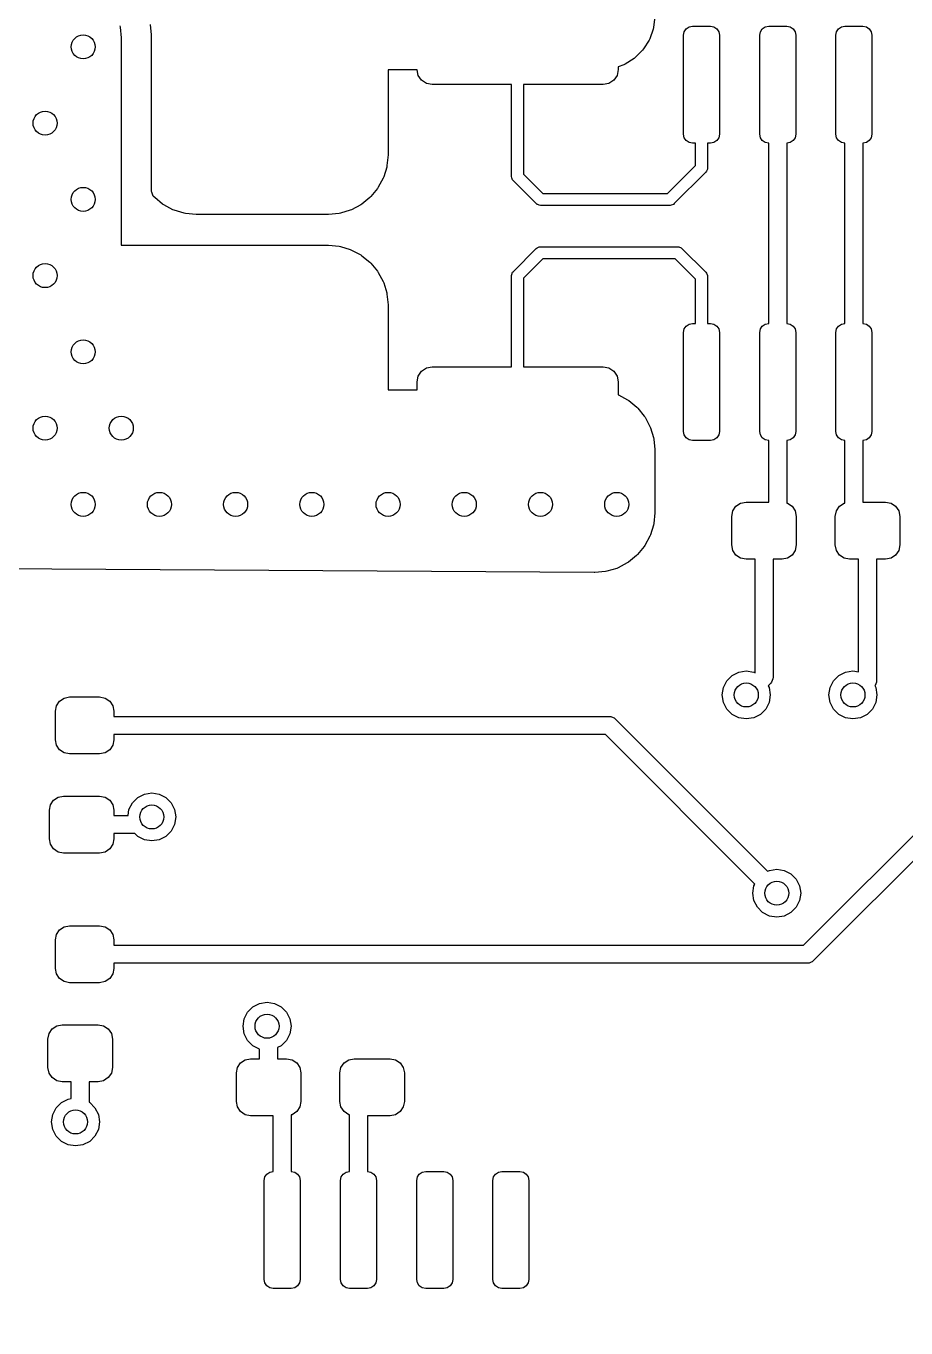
# Model space of a CAD drawing. Extents: x 116 to 183, y -93.2 to -37.6.
# Drawn here: x 143.19 to 157.85, y -70.23 to -48.55 of the extents above; entities that cross this region are included whole.
import ezdxf

# ---------------------------------------------------------------- set-up
doc = ezdxf.new("R2010")
doc.units = 0
doc.layers.add('BLACK', color=7, linetype='CONTINUOUS')

msp = doc.modelspace()

# ---------------------------------------------------------------- linework, layer by layer
at = {"layer": 'BLACK', "linetype": 'CONTINUOUS'}
for p, q in [((144.75724, -48.545224), (144.761982, -48.569065)), ((144.761982, -48.569065), (144.779403, -48.745938)), ((145.282469, -48.696389), (145.265048, -48.519516)), ((153.649275, -48.570938), (153.643096, -48.598009)), ((153.67, -48.387), (153.649275, -48.570938)), ((154.191174, -48.594184), (154.239837, -48.561668)), ((154.239837, -48.561668), (154.29724, -48.55025)), ((154.29724, -48.55025), (154.59724, -48.55025)), ((154.59724, -48.55025), (154.654643, -48.561668)), ((154.654643, -48.561668), (154.703306, -48.594184)), ((155.461174, -48.594184), (155.509837, -48.561668)), ((155.509837, -48.561668), (155.56724, -48.55025)), ((155.56724, -48.55025), (155.86724, -48.55025)), ((155.86724, -48.55025), (155.924643, -48.561668)), ((155.924643, -48.561668), (155.973306, -48.594184)), ((156.731174, -48.594184), (156.779837, -48.561668)), ((156.779837, -48.561668), (156.83724, -48.55025)), ((156.83724, -48.55025), (157.13724, -48.55025)), ((157.13724, -48.55025), (157.194643, -48.561668)), ((157.194643, -48.561668), (157.243306, -48.594184)), ((144.779403, -48.745938), (144.78, -48.758092)), ((144.78, -48.758092), (144.78, -52.197)), ((145.284294, -48.721138), (145.282469, -48.696389)), ((145.284891, -48.733292), (145.284294, -48.721138)), ((145.2855, -48.758092), (145.284891, -48.733292)), ((145.2855, -48.758108), (145.2855, -48.758092)), ((145.2855, -51.301301), (145.2855, -48.758108)), ((153.574529, -48.78455), (153.48348, -48.929453)), ((153.586576, -48.759533), (153.574529, -48.78455)), ((153.643096, -48.598009), (153.586576, -48.759533)), ((154.14724, -48.70025), (154.158658, -48.642847)), ((154.14724, -50.35025), (154.14724, -48.70025)), ((154.158658, -48.642847), (154.191174, -48.594184)), ((154.703306, -48.594184), (154.735822, -48.642847)), ((154.735822, -48.642847), (154.74724, -48.70025)), ((154.74724, -48.70025), (154.74724, -50.35025)), ((155.41724, -48.70025), (155.428658, -48.642847)), ((155.41724, -50.35025), (155.41724, -48.70025)), ((155.428658, -48.642847), (155.461174, -48.594184)), ((155.973306, -48.594184), (156.005822, -48.642847)), ((156.005822, -48.642847), (156.01724, -48.70025)), ((156.01724, -48.70025), (156.01724, -50.35025)), ((156.68724, -48.70025), (156.698658, -48.642847)), ((156.68724, -50.35025), (156.68724, -48.70025)), ((156.698658, -48.642847), (156.731174, -48.594184)), ((157.243306, -48.594184), (157.275822, -48.642847)), ((157.275822, -48.642847), (157.28724, -48.70025)), ((157.28724, -48.70025), (157.28724, -50.35025)), ((153.466167, -48.951162), (153.345162, -49.072167)), ((153.48348, -48.929453), (153.466167, -48.951162)), ((153.153533, -49.192576), (153.058999, -49.225654)), ((153.058999, -49.225654), (153.059, -49.273251)), ((153.17855, -49.180529), (153.153533, -49.192576)), ((153.323453, -49.08948), (153.17855, -49.180529)), ((153.345162, -49.072167), (153.323453, -49.08948)), ((149.709548, -49.276), (149.225, -49.276)), ((149.225, -49.276), (149.225, -50.276)), ((149.72803, -49.368921), (149.709548, -49.276)), ((149.782223, -49.450027), (149.72803, -49.368921)), ((153.03997, -49.368921), (152.985777, -49.450027)), ((153.059, -49.273251), (153.03997, -49.368921)), ((149.863329, -49.50422), (149.782223, -49.450027)), ((149.958999, -49.52325), (149.863329, -49.50422)), ((151.284, -49.523249), (149.958999, -49.52325)), ((151.284, -51.054), (151.284, -49.523249)), ((152.809, -49.523249), (151.484, -49.523249)), ((151.484, -49.523249), (151.484, -51.012578)), ((152.904671, -49.50422), (152.809, -49.523249)), ((152.985777, -49.450027), (152.904671, -49.50422)), ((149.225, -50.276), (149.225, -50.276003)), ((149.225, -50.276003), (149.225, -50.682907)), ((154.158658, -50.407653), (154.14724, -50.35025)), ((154.191174, -50.456316), (154.158658, -50.407653)), ((154.239837, -50.488832), (154.191174, -50.456316)), ((154.29724, -50.50025), (154.239837, -50.488832)), ((154.34724, -50.50025), (154.29724, -50.50025)), ((154.34724, -50.870338), (154.34724, -50.50025)), ((154.59724, -50.50025), (154.54724, -50.50025)), ((154.54724, -50.50025), (154.54724, -50.91176)), ((154.654643, -50.488832), (154.59724, -50.50025)), ((154.703306, -50.456316), (154.654643, -50.488832)), ((154.735822, -50.407653), (154.703306, -50.456316)), ((154.74724, -50.35025), (154.735822, -50.407653)), ((155.428658, -50.407653), (155.41724, -50.35025)), ((155.461174, -50.456316), (155.428658, -50.407653)), ((155.509837, -50.488832), (155.461174, -50.456316)), ((155.56724, -50.50025), (155.509837, -50.488832)), ((155.56724, -53.50025), (155.56724, -50.50025)), ((155.924643, -50.488832), (155.86724, -50.50025)), ((155.86724, -50.50025), (155.86724, -53.50025)), ((155.973306, -50.456316), (155.924643, -50.488832)), ((156.005822, -50.407653), (155.973306, -50.456316)), ((156.01724, -50.35025), (156.005822, -50.407653)), ((156.698658, -50.407653), (156.68724, -50.35025)), ((156.731174, -50.456316), (156.698658, -50.407653)), ((156.779837, -50.488832), (156.731174, -50.456316)), ((156.83724, -50.50025), (156.779837, -50.488832)), ((156.83724, -53.50025), (156.83724, -50.50025)), ((157.194643, -50.488832), (157.13724, -50.50025)), ((157.13724, -50.50025), (157.13724, -53.50025)), ((157.243306, -50.456316), (157.194643, -50.488832)), ((157.275822, -50.407653), (157.243306, -50.456316)), ((157.28724, -50.35025), (157.275822, -50.407653)), ((149.224403, -50.695061), (149.206982, -50.871934)), ((149.225, -50.682907), (149.224403, -50.695061)), ((149.20224, -50.895775), (149.152424, -51.059998)), ((149.206982, -50.871934), (149.20224, -50.895775)), ((153.882578, -51.335), (154.34724, -50.870338)), ((154.545319, -50.931269), (154.530387, -50.967317)), ((154.54724, -50.91176), (154.545319, -50.931269)), ((149.143121, -51.082456), (149.062227, -51.233798)), ((149.152424, -51.059998), (149.143121, -51.082456)), ((151.285921, -51.073509), (151.284, -51.054)), ((151.300853, -51.109557), (151.285921, -51.073509)), ((151.313289, -51.124711), (151.300853, -51.109557)), ((151.694289, -51.50571), (151.313289, -51.124711)), ((151.484, -51.012578), (151.806421, -51.335)), ((154.517951, -50.982471), (153.994711, -51.505711)), ((154.530387, -50.967317), (154.517951, -50.982471)), ((145.286333, -51.315652), (145.2855, -51.301301)), ((145.313644, -51.379963), (145.286333, -51.315652)), ((145.319143, -51.386664), (145.313644, -51.379963)), ((145.336334, -51.403855), (145.319143, -51.386664)), ((148.939854, -51.386666), (148.922666, -51.403854)), ((149.048722, -51.25401), (148.939854, -51.386666)), ((149.062227, -51.233798), (149.048722, -51.25401)), ((151.806421, -51.335), (153.882578, -51.335)), ((145.468989, -51.512722), (145.336334, -51.403855)), ((145.489201, -51.526227), (145.468989, -51.512722)), ((145.640543, -51.607121), (145.489201, -51.526227)), ((145.663001, -51.616424), (145.640543, -51.607121)), ((148.618456, -51.607121), (148.595998, -51.616424)), ((148.769798, -51.526227), (148.618456, -51.607121)), ((148.79001, -51.512722), (148.769798, -51.526227)), ((148.922666, -51.403854), (148.79001, -51.512722)), ((151.709442, -51.518147), (151.694289, -51.50571)), ((151.72, -51.52252), (151.709442, -51.518147)), ((151.745491, -51.533079), (151.72, -51.52252)), ((151.765, -51.535), (151.745491, -51.533079)), ((153.924, -51.535), (151.765, -51.535)), ((153.943509, -51.533079), (153.924, -51.535)), ((153.979557, -51.518147), (153.943509, -51.533079)), ((153.994711, -51.505711), (153.979557, -51.518147)), ((145.827224, -51.66624), (145.663001, -51.616424)), ((145.851065, -51.670982), (145.827224, -51.66624)), ((146.027939, -51.688403), (145.851065, -51.670982)), ((146.040093, -51.689), (146.027939, -51.688403)), ((148.218907, -51.689), (146.040093, -51.689)), ((148.231061, -51.688403), (148.218907, -51.689)), ((148.407934, -51.670982), (148.231061, -51.688403)), ((148.431775, -51.66624), (148.407934, -51.670982)), ((148.595998, -51.616424), (148.431775, -51.66624)), ((144.78, -52.197), (148.218907, -52.197)), ((148.218907, -52.197), (148.231061, -52.197597)), ((148.231061, -52.197597), (148.407941, -52.215018)), ((148.407941, -52.215018), (148.431769, -52.219757)), ((148.431769, -52.219757), (148.596001, -52.269576)), ((151.313289, -52.634289), (151.694289, -52.25329)), ((151.694289, -52.25329), (151.709442, -52.240853)), ((151.709442, -52.240853), (151.72, -52.236479)), ((151.72, -52.236479), (151.745491, -52.225921)), ((151.745491, -52.225921), (151.765, -52.224)), ((151.765, -52.224), (154.051, -52.224)), ((154.051, -52.224), (154.070509, -52.225921)), ((154.070509, -52.225921), (154.106557, -52.240853)), ((154.106557, -52.240853), (154.121711, -52.253289)), ((154.121711, -52.253289), (154.517951, -52.649529)), ((148.596001, -52.269576), (148.618453, -52.278877)), ((148.618453, -52.278877), (148.769798, -52.359772)), ((148.769798, -52.359772), (148.79001, -52.373277)), ((148.79001, -52.373277), (148.922666, -52.482145)), ((151.806421, -52.424), (151.484, -52.746421)), ((154.009578, -52.424), (151.806421, -52.424)), ((154.34724, -52.761662), (154.009578, -52.424)), ((148.922666, -52.482145), (148.939854, -52.499333)), ((148.939854, -52.499333), (149.048722, -52.631989)), ((149.048722, -52.631989), (149.062227, -52.652201)), ((149.062227, -52.652201), (149.143121, -52.803543)), ((151.284, -52.705), (151.285921, -52.685491)), ((151.285921, -52.685491), (151.300853, -52.649443)), ((151.300853, -52.649443), (151.313289, -52.634289)), ((154.517951, -52.649529), (154.530387, -52.664683)), ((154.530387, -52.664683), (154.545319, -52.700731)), ((149.143121, -52.803543), (149.152424, -52.826001)), ((149.152424, -52.826001), (149.20224, -52.990224)), ((151.284, -54.22325), (151.284, -52.705)), ((151.484, -52.746421), (151.484, -54.22325)), ((154.34724, -53.50025), (154.34724, -52.761662)), ((154.545319, -52.700731), (154.54724, -52.72024)), ((154.54724, -52.72024), (154.54724, -53.50025)), ((149.20224, -52.990224), (149.206982, -53.014065)), ((149.206982, -53.014065), (149.224403, -53.190938)), ((149.224403, -53.190938), (149.225, -53.203092)), ((149.225, -53.203092), (149.225, -54.61)), ((154.158658, -53.592847), (154.191174, -53.544184)), ((154.191174, -53.544184), (154.239837, -53.511668)), ((154.239837, -53.511668), (154.29724, -53.50025)), ((154.29724, -53.50025), (154.34724, -53.50025)), ((154.54724, -53.50025), (154.59724, -53.50025)), ((154.59724, -53.50025), (154.654643, -53.511668)), ((154.654643, -53.511668), (154.703306, -53.544184)), ((154.703306, -53.544184), (154.735822, -53.592847)), ((155.428658, -53.592847), (155.461174, -53.544184)), ((155.461174, -53.544184), (155.509837, -53.511668)), ((155.509837, -53.511668), (155.56724, -53.50025)), ((155.86724, -53.50025), (155.924643, -53.511668)), ((155.924643, -53.511668), (155.973306, -53.544184)), ((155.973306, -53.544184), (156.005822, -53.592847)), ((156.698658, -53.592847), (156.731174, -53.544184)), ((156.731174, -53.544184), (156.779837, -53.511668)), ((156.779837, -53.511668), (156.83724, -53.50025)), ((157.13724, -53.50025), (157.194643, -53.511668)), ((157.194643, -53.511668), (157.243306, -53.544184)), ((157.243306, -53.544184), (157.275822, -53.592847)), ((154.14724, -53.65025), (154.158658, -53.592847)), ((154.14724, -55.30025), (154.14724, -53.65025)), ((154.735822, -53.592847), (154.74724, -53.65025)), ((154.74724, -53.65025), (154.74724, -55.30025)), ((155.41724, -53.65025), (155.428658, -53.592847)), ((155.41724, -55.30025), (155.41724, -53.65025)), ((156.005822, -53.592847), (156.01724, -53.65025)), ((156.01724, -53.65025), (156.01724, -55.30025)), ((156.68724, -53.65025), (156.698658, -53.592847)), ((156.68724, -55.30025), (156.68724, -53.65025)), ((157.275822, -53.592847), (157.28724, -53.65025)), ((157.28724, -53.65025), (157.28724, -55.30025)), ((149.709, -54.473249), (149.72803, -54.377579)), ((149.72803, -54.377579), (149.782223, -54.296473)), ((149.782223, -54.296473), (149.863329, -54.24228)), ((149.863329, -54.24228), (149.959, -54.223251)), ((149.959, -54.223251), (151.284, -54.22325)), ((151.484, -54.22325), (152.809001, -54.22325)), ((152.809001, -54.22325), (152.904671, -54.24228)), ((152.904671, -54.24228), (152.985777, -54.296473)), ((152.985777, -54.296473), (153.03997, -54.377579)), ((153.03997, -54.377579), (153.058999, -54.47325)), ((149.225, -54.61), (149.709, -54.61)), ((149.709, -54.61), (149.709, -54.473249)), ((153.058999, -54.47325), (153.058999, -54.690031)), ((153.058999, -54.690031), (153.063453, -54.691877)), ((153.063453, -54.691877), (153.214798, -54.772772)), ((153.214798, -54.772772), (153.23501, -54.786277)), ((153.23501, -54.786277), (153.367666, -54.895145)), ((153.367666, -54.895145), (153.384854, -54.912333)), ((153.384854, -54.912333), (153.493722, -55.044989)), ((153.493722, -55.044989), (153.507227, -55.065201)), ((153.507227, -55.065201), (153.588121, -55.216543)), ((153.588121, -55.216543), (153.597424, -55.239001)), ((153.597424, -55.239001), (153.64724, -55.403224)), ((153.64724, -55.403224), (153.651982, -55.427065)), ((153.651982, -55.427065), (153.669403, -55.603938)), ((154.158658, -55.357653), (154.14724, -55.30025)), ((154.191174, -55.406316), (154.158658, -55.357653)), ((154.239837, -55.438832), (154.191174, -55.406316)), ((154.29724, -55.45025), (154.239837, -55.438832)), ((154.59724, -55.45025), (154.29724, -55.45025)), ((154.654643, -55.438832), (154.59724, -55.45025)), ((154.703306, -55.406316), (154.654643, -55.438832)), ((154.735822, -55.357653), (154.703306, -55.406316)), ((154.74724, -55.30025), (154.735822, -55.357653)), ((155.428658, -55.357653), (155.41724, -55.30025)), ((155.461174, -55.406316), (155.428658, -55.357653)), ((155.509837, -55.438832), (155.461174, -55.406316)), ((155.56724, -55.45025), (155.509837, -55.438832)), ((155.56724, -56.47825), (155.56724, -55.45025)), ((155.924643, -55.438832), (155.86724, -55.45025)), ((155.86724, -55.45025), (155.86724, -56.493666)), ((155.973306, -55.406316), (155.924643, -55.438832)), ((156.005822, -55.357653), (155.973306, -55.406316)), ((156.01724, -55.30025), (156.005822, -55.357653)), ((156.698658, -55.357653), (156.68724, -55.30025)), ((156.731174, -55.406316), (156.698658, -55.357653)), ((156.779837, -55.438832), (156.731174, -55.406316)), ((156.83724, -55.45025), (156.779837, -55.438832)), ((156.83724, -56.493666), (156.83724, -55.45025)), ((157.194643, -55.438832), (157.13724, -55.45025)), ((157.13724, -55.45025), (157.13724, -56.47825)), ((157.243306, -55.406316), (157.194643, -55.438832)), ((157.275822, -55.357653), (157.243306, -55.406316)), ((157.28724, -55.30025), (157.275822, -55.357653)), ((153.669403, -55.603938), (153.67, -55.616092)), ((153.67, -55.616092), (153.67, -56.645732)), ((154.970319, -56.624863), (155.021802, -56.547812)), ((155.021802, -56.547812), (155.098853, -56.496329)), ((155.098853, -56.496329), (155.18974, -56.47825)), ((155.18974, -56.47825), (155.56724, -56.47825)), ((155.86724, -56.493666), (155.880627, -56.496329)), ((155.880627, -56.496329), (155.957678, -56.547812)), ((155.957678, -56.547812), (156.009161, -56.624863)), ((156.695319, -56.624863), (156.746802, -56.547812)), ((156.746802, -56.547812), (156.823853, -56.496329)), ((156.823853, -56.496329), (156.83724, -56.493666)), ((157.13724, -56.47825), (157.51474, -56.47825)), ((157.51474, -56.47825), (157.605627, -56.496329)), ((157.605627, -56.496329), (157.682678, -56.547812)), ((157.682678, -56.547812), (157.734161, -56.624863)), ((153.669398, -56.657934), (153.651841, -56.835489)), ((153.67, -56.645732), (153.669398, -56.657934)), ((154.95224, -56.71575), (154.970319, -56.624863)), ((154.95224, -57.19075), (154.95224, -56.71575)), ((156.009161, -56.624863), (156.02724, -56.71575)), ((156.02724, -56.71575), (156.02724, -57.19075)), ((156.67724, -56.71575), (156.695319, -56.624863)), ((156.67724, -57.19075), (156.67724, -56.71575)), ((157.734161, -56.624863), (157.75224, -56.71575)), ((157.75224, -56.71575), (157.75224, -57.19075)), ((153.596865, -57.024215), (153.587492, -57.046746)), ((153.647062, -56.859419), (153.596865, -57.024215)), ((153.651841, -56.835489), (153.647062, -56.859419)), ((153.492385, -57.218784), (153.382737, -57.351662)), ((153.505989, -57.198525), (153.492385, -57.218784)), ((153.587492, -57.046746), (153.505989, -57.198525)), ((154.970319, -57.281637), (154.95224, -57.19075)), ((156.02724, -57.19075), (156.009161, -57.281637)), ((156.695319, -57.281637), (156.67724, -57.19075)), ((157.75224, -57.19075), (157.734161, -57.281637)), ((153.365428, -57.368864), (153.231881, -57.477694)), ((153.382737, -57.351662), (153.365428, -57.368864)), ((155.021802, -57.358688), (154.970319, -57.281637)), ((155.098853, -57.410171), (155.021802, -57.358688)), ((155.18974, -57.42825), (155.098853, -57.410171)), ((155.33974, -57.42825), (155.18974, -57.42825)), ((155.33974, -59.320854), (155.33974, -57.42825)), ((155.78974, -57.42825), (155.63974, -57.42825)), ((155.63974, -57.42825), (155.63974, -59.39426)), ((155.880627, -57.410171), (155.78974, -57.42825)), ((155.957678, -57.358688), (155.880627, -57.410171)), ((156.009161, -57.281637), (155.957678, -57.358688)), ((156.746802, -57.358688), (156.695319, -57.281637)), ((156.823853, -57.410171), (156.746802, -57.358688)), ((156.91474, -57.42825), (156.823853, -57.410171)), ((157.06474, -57.42825), (156.91474, -57.42825)), ((157.06474, -59.304688), (157.06474, -57.42825)), ((157.51474, -57.42825), (157.36474, -57.42825)), ((157.36474, -57.42825), (157.36474, -59.44726)), ((157.605627, -57.410171), (157.51474, -57.42825)), ((157.682678, -57.358688), (157.605627, -57.410171)), ((157.734161, -57.281637), (157.682678, -57.358688)), ((152.65775, -57.651789), (141.058239, -57.580626)), ((152.669954, -57.651262), (152.65775, -57.651789)), ((152.847616, -57.634796), (152.669954, -57.651262)), ((152.871577, -57.630163), (152.847616, -57.634796)), ((153.036676, -57.580977), (152.871577, -57.630163)), ((153.059263, -57.571743), (153.036676, -57.580977)), ((153.211539, -57.491174), (153.059263, -57.571743)), ((153.231881, -57.477694), (153.211539, -57.491174)), ((154.870393, -59.454886), (154.958886, -59.366393)), ((154.958886, -59.366393), (155.070393, -59.309577)), ((155.070393, -59.309577), (155.194, -59.29)), ((155.194, -59.29), (155.317607, -59.309577)), ((155.317607, -59.309577), (155.33974, -59.320854)), ((155.63974, -59.39426), (155.636858, -59.423523)), ((156.648393, -59.454886), (156.736886, -59.366393)), ((156.736886, -59.366393), (156.848393, -59.309577)), ((156.848393, -59.309577), (156.972, -59.29)), ((156.972, -59.29), (157.06474, -59.304688)), ((154.794, -59.69), (154.813577, -59.566393)), ((154.813577, -59.566393), (154.870393, -59.454886)), ((155.595806, -59.500326), (155.55934, -59.536791)), ((155.55934, -59.536791), (155.574423, -59.566393)), ((155.574423, -59.566393), (155.594, -59.69)), ((155.614461, -59.477595), (155.595806, -59.500326)), ((155.636858, -59.423523), (155.614461, -59.477595)), ((156.572, -59.69), (156.591577, -59.566393)), ((156.591577, -59.566393), (156.648393, -59.454886)), ((157.339461, -59.530596), (157.336204, -59.534563)), ((157.336204, -59.534563), (157.352423, -59.566393)), ((157.361858, -59.476523), (157.339461, -59.530596)), ((157.352423, -59.566393), (157.372, -59.69)), ((157.36474, -59.44726), (157.361858, -59.476523)), ((143.699079, -59.869613), (143.750562, -59.792562)), ((143.750562, -59.792562), (143.827613, -59.741079)), ((143.827613, -59.741079), (143.9185, -59.723)), ((143.9185, -59.723), (144.4185, -59.723)), ((144.4185, -59.723), (144.509387, -59.741079)), ((144.509387, -59.741079), (144.586438, -59.792562)), ((144.586438, -59.792562), (144.637921, -59.869613)), ((154.813577, -59.813607), (154.794, -59.69)), ((154.870393, -59.925114), (154.813577, -59.813607)), ((155.574423, -59.813607), (155.517607, -59.925114)), ((155.594, -59.69), (155.574423, -59.813607)), ((156.591577, -59.813607), (156.572, -59.69)), ((156.648393, -59.925114), (156.591577, -59.813607)), ((157.352423, -59.813607), (157.295607, -59.925114)), ((157.372, -59.69), (157.352423, -59.813607)), ((143.681, -59.9605), (143.699079, -59.869613)), ((143.681, -60.4355), (143.681, -59.9605)), ((144.637921, -59.869613), (144.656, -59.9605)), ((144.656, -59.9605), (144.656, -60.048)), ((144.656, -60.048), (152.908, -60.048)), ((152.908, -60.048), (152.937264, -60.050882)), ((152.937264, -60.050882), (152.946761, -60.054816)), ((152.946761, -60.054816), (152.991335, -60.073279)), ((154.958886, -60.013607), (154.870393, -59.925114)), ((155.070393, -60.070423), (154.958886, -60.013607)), ((155.429114, -60.013607), (155.317607, -60.070423)), ((155.517607, -59.925114), (155.429114, -60.013607)), ((156.736886, -60.013607), (156.648393, -59.925114)), ((156.848393, -60.070423), (156.736886, -60.013607)), ((157.207114, -60.013607), (157.095607, -60.070423)), ((157.295607, -59.925114), (157.207114, -60.013607)), ((152.991335, -60.073279), (153.014066, -60.091934)), ((153.014066, -60.091934), (155.548791, -62.626659)), ((155.194, -60.09), (155.070393, -60.070423)), ((155.317607, -60.070423), (155.194, -60.09)), ((156.972, -60.09), (156.848393, -60.070423)), ((157.095607, -60.070423), (156.972, -60.09)), ((143.699079, -60.526387), (143.681, -60.4355)), ((144.656, -60.4355), (144.637921, -60.526387)), ((152.845868, -60.348), (144.656, -60.348)), ((144.656, -60.348), (144.656, -60.4355)), ((155.336659, -62.838791), (152.845868, -60.348)), ((143.750562, -60.603438), (143.699079, -60.526387)), ((143.827613, -60.654921), (143.750562, -60.603438)), ((143.9185, -60.673), (143.827613, -60.654921)), ((144.4185, -60.673), (143.9185, -60.673)), ((144.509387, -60.654921), (144.4185, -60.673)), ((144.586438, -60.603438), (144.509387, -60.654921)), ((144.637921, -60.526387), (144.586438, -60.603438)), ((156.147868, -63.858), (158.854, -61.151868)), ((145.052886, -61.398393), (145.164393, -61.341577)), ((145.164393, -61.341577), (145.288, -61.322)), ((145.288, -61.322), (145.411607, -61.341577)), ((145.411607, -61.341577), (145.523114, -61.398393)), ((159.110066, -61.320066), (156.316066, -64.114066)), ((143.581, -61.6115), (143.599079, -61.520613)), ((143.599079, -61.520613), (143.650562, -61.443562)), ((143.650562, -61.443562), (143.727613, -61.392079)), ((143.727613, -61.392079), (143.8185, -61.374)), ((143.8185, -61.374), (144.4185, -61.374)), ((144.4185, -61.374), (144.509387, -61.392079)), ((144.509387, -61.392079), (144.586438, -61.443562)), ((144.586438, -61.443562), (144.637921, -61.520613)), ((144.637921, -61.520613), (144.656, -61.6115)), ((144.907577, -61.598393), (144.964393, -61.486886)), ((144.964393, -61.486886), (145.052886, -61.398393)), ((145.523114, -61.398393), (145.611607, -61.486886)), ((145.611607, -61.486886), (145.668423, -61.598393)), ((143.581, -62.0865), (143.581, -61.6115)), ((144.656, -61.6115), (144.656, -61.699)), ((144.656, -61.699), (144.891643, -61.699)), ((144.891643, -61.699), (144.907577, -61.598393)), ((145.668423, -61.598393), (145.688, -61.722)), ((145.688, -61.722), (145.668423, -61.845607)), ((145.006279, -61.999), (144.656, -61.999)), ((144.656, -61.999), (144.656, -62.0865)), ((145.052886, -62.045607), (145.006279, -61.999)), ((145.611607, -61.957114), (145.523114, -62.045607)), ((145.668423, -61.845607), (145.611607, -61.957114)), ((143.599079, -62.177387), (143.581, -62.0865)), ((143.650562, -62.254438), (143.599079, -62.177387)), ((144.637921, -62.177387), (144.586438, -62.254438)), ((144.656, -62.0865), (144.637921, -62.177387)), ((145.164393, -62.102423), (145.052886, -62.045607)), ((145.288, -62.122), (145.164393, -62.102423)), ((145.411607, -62.102423), (145.288, -62.122)), ((145.523114, -62.045607), (145.411607, -62.102423)), ((143.727613, -62.305921), (143.650562, -62.254438)), ((143.8185, -62.324), (143.727613, -62.305921)), ((144.4185, -62.324), (143.8185, -62.324)), ((144.509387, -62.305921), (144.4185, -62.324)), ((144.586438, -62.254438), (144.509387, -62.305921)), ((155.548791, -62.626659), (155.578393, -62.611577)), ((155.578393, -62.611577), (155.702, -62.592)), ((155.702, -62.592), (155.825607, -62.611577)), ((155.825607, -62.611577), (155.937114, -62.668393)), ((155.937114, -62.668393), (156.025607, -62.756886)), ((155.302, -62.992), (155.321577, -62.868393)), ((155.321577, -62.868393), (155.336659, -62.838791)), ((156.025607, -62.756886), (156.082423, -62.868393)), ((156.082423, -62.868393), (156.102, -62.992)), ((155.321577, -63.115607), (155.302, -62.992)), ((156.102, -62.992), (156.082423, -63.115607)), ((155.378393, -63.227114), (155.321577, -63.115607)), ((155.466886, -63.315607), (155.378393, -63.227114)), ((155.578393, -63.372423), (155.466886, -63.315607)), ((155.937114, -63.315607), (155.825607, -63.372423)), ((156.025607, -63.227114), (155.937114, -63.315607)), ((156.082423, -63.115607), (156.025607, -63.227114)), ((143.827613, -63.551079), (143.9185, -63.533)), ((143.9185, -63.533), (144.4185, -63.533)), ((144.4185, -63.533), (144.509387, -63.551079)), ((155.702, -63.392), (155.578393, -63.372423)), ((155.825607, -63.372423), (155.702, -63.392)), ((143.681, -63.7705), (143.699079, -63.679613)), ((143.699079, -63.679613), (143.750562, -63.602562)), ((143.750562, -63.602562), (143.827613, -63.551079)), ((144.509387, -63.551079), (144.586438, -63.602562)), ((144.586438, -63.602562), (144.637921, -63.679613)), ((144.637921, -63.679613), (144.656, -63.7705)), ((143.681, -64.2455), (143.681, -63.7705)), ((144.656, -63.7705), (144.656, -63.858)), ((144.656, -63.858), (156.147868, -63.858)), ((156.21, -64.158), (144.656, -64.158)), ((144.656, -64.158), (144.656, -64.2455)), ((156.239264, -64.155118), (156.21, -64.158)), ((156.274395, -64.140566), (156.239264, -64.155118)), ((156.293335, -64.132721), (156.274395, -64.140566)), ((156.316066, -64.114066), (156.293335, -64.132721)), ((143.699079, -64.336387), (143.681, -64.2455)), ((143.750562, -64.413438), (143.699079, -64.336387)), ((144.637921, -64.336387), (144.586438, -64.413438)), ((144.656, -64.2455), (144.637921, -64.336387)), ((143.827613, -64.464921), (143.750562, -64.413438)), ((143.9185, -64.483), (143.827613, -64.464921)), ((144.4185, -64.483), (143.9185, -64.483)), ((144.509387, -64.464921), (144.4185, -64.483)), ((144.586438, -64.413438), (144.509387, -64.464921)), ((146.973126, -64.884643), (147.084633, -64.827827)), ((147.084633, -64.827827), (147.20824, -64.80825)), ((147.20824, -64.80825), (147.331847, -64.827827)), ((147.331847, -64.827827), (147.443354, -64.884643)), ((146.827817, -65.084643), (146.884633, -64.973136)), ((146.884633, -64.973136), (146.973126, -64.884643)), ((147.443354, -64.884643), (147.531847, -64.973136)), ((147.531847, -64.973136), (147.588663, -65.084643)), ((143.575579, -65.330613), (143.627062, -65.253562)), ((143.627062, -65.253562), (143.704113, -65.202079)), ((143.704113, -65.202079), (143.795, -65.184)), ((143.795, -65.184), (144.395, -65.184)), ((144.395, -65.184), (144.485887, -65.202079)), ((144.485887, -65.202079), (144.562938, -65.253562)), ((144.562938, -65.253562), (144.614421, -65.330613)), ((146.80824, -65.20825), (146.827817, -65.084643)), ((146.827817, -65.331857), (146.80824, -65.20825)), ((147.588663, -65.084643), (147.60824, -65.20825)), ((147.60824, -65.20825), (147.588663, -65.331857)), ((143.5575, -65.4215), (143.575579, -65.330613)), ((143.5575, -65.8965), (143.5575, -65.4215)), ((144.614421, -65.330613), (144.6325, -65.4215)), ((144.6325, -65.4215), (144.6325, -65.8965)), ((146.884633, -65.443364), (146.827817, -65.331857)), ((146.973126, -65.531857), (146.884633, -65.443364)), ((147.531847, -65.443364), (147.443354, -65.531857)), ((147.588663, -65.331857), (147.531847, -65.443364)), ((147.084633, -65.588673), (146.973126, -65.531857)), ((147.08474, -65.588689), (147.084633, -65.588673)), ((147.08474, -65.74925), (147.08474, -65.588689)), ((147.443354, -65.531857), (147.38474, -65.561722)), ((147.38474, -65.561722), (147.38474, -65.74925)), ((143.575579, -65.987387), (143.5575, -65.8965)), ((144.6325, -65.8965), (144.614421, -65.987387)), ((146.69724, -65.98675), (146.715319, -65.895863)), ((146.715319, -65.895863), (146.766802, -65.818812)), ((146.766802, -65.818812), (146.843853, -65.767329)), ((146.843853, -65.767329), (146.93474, -65.74925)), ((146.93474, -65.74925), (147.08474, -65.74925)), ((147.38474, -65.74925), (147.53474, -65.74925)), ((147.53474, -65.74925), (147.625627, -65.767329)), ((147.625627, -65.767329), (147.702678, -65.818812)), ((147.702678, -65.818812), (147.754161, -65.895863)), ((147.754161, -65.895863), (147.77224, -65.98675)), ((148.42224, -65.98675), (148.440319, -65.895863)), ((148.440319, -65.895863), (148.491802, -65.818812)), ((148.491802, -65.818812), (148.568853, -65.767329)), ((148.568853, -65.767329), (148.65974, -65.74925)), ((148.65974, -65.74925), (149.25974, -65.74925)), ((149.25974, -65.74925), (149.350627, -65.767329)), ((149.350627, -65.767329), (149.427678, -65.818812)), ((149.427678, -65.818812), (149.479161, -65.895863)), ((149.479161, -65.895863), (149.49724, -65.98675)), ((143.627062, -66.064438), (143.575579, -65.987387)), ((143.704113, -66.115921), (143.627062, -66.064438)), ((143.795, -66.134), (143.704113, -66.115921)), ((143.945, -66.134), (143.795, -66.134)), ((143.945, -66.413561), (143.945, -66.134)), ((144.395, -66.134), (144.245, -66.134)), ((144.245, -66.134), (144.245, -66.474258)), ((144.485887, -66.115921), (144.395, -66.134)), ((144.562938, -66.064438), (144.485887, -66.115921)), ((144.614421, -65.987387), (144.562938, -66.064438)), ((146.69724, -66.46175), (146.69724, -65.98675)), ((147.77224, -65.98675), (147.77224, -66.46175)), ((148.42224, -66.46175), (148.42224, -65.98675)), ((149.49724, -65.98675), (149.49724, -66.46175)), ((143.637577, -66.678393), (143.694393, -66.566886)), ((143.694393, -66.566886), (143.782886, -66.478393)), ((143.782886, -66.478393), (143.894393, -66.421577)), ((143.894393, -66.421577), (143.945, -66.413561)), ((144.245, -66.474258), (144.253114, -66.478393)), ((144.253114, -66.478393), (144.341607, -66.566886)), ((144.341607, -66.566886), (144.398423, -66.678393)), ((146.715319, -66.552637), (146.69724, -66.46175)), ((146.766802, -66.629688), (146.715319, -66.552637)), ((147.754161, -66.552637), (147.702678, -66.629688)), ((147.77224, -66.46175), (147.754161, -66.552637)), ((148.440319, -66.552637), (148.42224, -66.46175)), ((148.491802, -66.629688), (148.440319, -66.552637)), ((149.479161, -66.552637), (149.427678, -66.629688)), ((149.49724, -66.46175), (149.479161, -66.552637)), ((143.618, -66.802), (143.637577, -66.678393)), ((144.398423, -66.678393), (144.418, -66.802)), ((146.843853, -66.681171), (146.766802, -66.629688)), ((146.93474, -66.69925), (146.843853, -66.681171)), ((147.311952, -66.69925), (146.93474, -66.69925)), ((147.311952, -67.626039), (147.311952, -66.69925)), ((147.625627, -66.681171), (147.611952, -66.683891)), ((147.611952, -66.683891), (147.611952, -67.626039)), ((147.702678, -66.629688), (147.625627, -66.681171)), ((148.568853, -66.681171), (148.491802, -66.629688)), ((148.581952, -66.683776), (148.568853, -66.681171)), ((148.581952, -67.626039), (148.581952, -66.683776)), ((149.25974, -66.69925), (148.881952, -66.69925)), ((148.881952, -66.69925), (148.881952, -67.626039)), ((149.350627, -66.681171), (149.25974, -66.69925)), ((149.427678, -66.629688), (149.350627, -66.681171)), ((143.637577, -66.925607), (143.618, -66.802)), ((143.694393, -67.037114), (143.637577, -66.925607)), ((144.398423, -66.925607), (144.341607, -67.037114)), ((144.418, -66.802), (144.398423, -66.925607)), ((143.782886, -67.125607), (143.694393, -67.037114)), ((143.894393, -67.182423), (143.782886, -67.125607)), ((144.018, -67.202), (143.894393, -67.182423)), ((144.141607, -67.182423), (144.018, -67.202)), ((144.253114, -67.125607), (144.141607, -67.182423)), ((144.341607, -67.037114), (144.253114, -67.125607)), ((147.205886, -67.669973), (147.254549, -67.637457)), ((147.254549, -67.637457), (147.311952, -67.626039)), ((147.611952, -67.626039), (147.669355, -67.637457)), ((147.669355, -67.637457), (147.718018, -67.669973)), ((148.475886, -67.669973), (148.524549, -67.637457)), ((148.524549, -67.637457), (148.581952, -67.626039)), ((148.881952, -67.626039), (148.939355, -67.637457)), ((148.939355, -67.637457), (148.988018, -67.669973)), ((149.745886, -67.669973), (149.794549, -67.637457)), ((149.794549, -67.637457), (149.851952, -67.626039)), ((149.851952, -67.626039), (150.151952, -67.626039)), ((150.151952, -67.626039), (150.209355, -67.637457)), ((150.209355, -67.637457), (150.258018, -67.669973)), ((151.015886, -67.669973), (151.064549, -67.637457)), ((151.064549, -67.637457), (151.121952, -67.626039)), ((151.121952, -67.626039), (151.421952, -67.626039)), ((151.421952, -67.626039), (151.479355, -67.637457)), ((151.479355, -67.637457), (151.528018, -67.669973)), ((147.161952, -67.776039), (147.17337, -67.718636)), ((147.161952, -69.426039), (147.161952, -67.776039)), ((147.17337, -67.718636), (147.205886, -67.669973)), ((147.718018, -67.669973), (147.750534, -67.718636)), ((147.750534, -67.718636), (147.761952, -67.776039)), ((147.761952, -67.776039), (147.761952, -69.426039)), ((148.431952, -67.776039), (148.44337, -67.718636)), ((148.431952, -69.426039), (148.431952, -67.776039)), ((148.44337, -67.718636), (148.475886, -67.669973)), ((148.988018, -67.669973), (149.020534, -67.718636)), ((149.020534, -67.718636), (149.031952, -67.776039)), ((149.031952, -67.776039), (149.031952, -69.426039)), ((149.701952, -67.776039), (149.71337, -67.718636)), ((149.701952, -69.426039), (149.701952, -67.776039)), ((149.71337, -67.718636), (149.745886, -67.669973)), ((150.258018, -67.669973), (150.290534, -67.718636)), ((150.290534, -67.718636), (150.301952, -67.776039)), ((150.301952, -67.776039), (150.301952, -69.426039)), ((150.971952, -67.776039), (150.98337, -67.718636)), ((150.971952, -69.426039), (150.971952, -67.776039)), ((150.98337, -67.718636), (151.015886, -67.669973)), ((151.528018, -67.669973), (151.560534, -67.718636)), ((151.560534, -67.718636), (151.571952, -67.776039)), ((151.571952, -67.776039), (151.571952, -69.426039)), ((147.17337, -69.483442), (147.161952, -69.426039)), ((147.205886, -69.532105), (147.17337, -69.483442)), ((147.254549, -69.564621), (147.205886, -69.532105)), ((147.311952, -69.576039), (147.254549, -69.564621)), ((147.611952, -69.576039), (147.311952, -69.576039)), ((147.669355, -69.564621), (147.611952, -69.576039)), ((147.718018, -69.532105), (147.669355, -69.564621)), ((147.750534, -69.483442), (147.718018, -69.532105)), ((147.761952, -69.426039), (147.750534, -69.483442)), ((148.44337, -69.483442), (148.431952, -69.426039)), ((148.475886, -69.532105), (148.44337, -69.483442)), ((148.524549, -69.564621), (148.475886, -69.532105)), ((148.581952, -69.576039), (148.524549, -69.564621)), ((148.881952, -69.576039), (148.581952, -69.576039)), ((148.939355, -69.564621), (148.881952, -69.576039)), ((148.988018, -69.532105), (148.939355, -69.564621)), ((149.020534, -69.483442), (148.988018, -69.532105)), ((149.031952, -69.426039), (149.020534, -69.483442)), ((149.71337, -69.483442), (149.701952, -69.426039)), ((149.745886, -69.532105), (149.71337, -69.483442)), ((149.794549, -69.564621), (149.745886, -69.532105)), ((149.851952, -69.576039), (149.794549, -69.564621)), ((150.151952, -69.576039), (149.851952, -69.576039)), ((150.209355, -69.564621), (150.151952, -69.576039)), ((150.258018, -69.532105), (150.209355, -69.564621)), ((150.290534, -69.483442), (150.258018, -69.532105)), ((150.301952, -69.426039), (150.290534, -69.483442)), ((150.98337, -69.483442), (150.971952, -69.426039)), ((151.015886, -69.532105), (150.98337, -69.483442)), ((151.064549, -69.564621), (151.015886, -69.532105)), ((151.121952, -69.576039), (151.064549, -69.564621)), ((151.421952, -69.576039), (151.121952, -69.576039)), ((151.479355, -69.564621), (151.421952, -69.576039)), ((151.528018, -69.532105), (151.479355, -69.564621)), ((151.560534, -69.483442), (151.528018, -69.532105)), ((151.571952, -69.426039), (151.560534, -69.483442))]:
    msp.add_line(p, q, dxfattribs=at)
at = {"layer": 'BLACK'}
for centre in [(144.145, -48.895), (143.51, -50.165), (144.145, -51.435), (143.51, -52.705), (144.145, -53.975), (143.51, -55.245), (144.78, -55.245), (144.145, -56.515), (145.415, -56.515), (146.685, -56.515), (147.955, -56.515), (149.225, -56.515), (150.495, -56.515), (151.765, -56.515), (153.035, -56.515), (155.194, -59.69), (156.972, -59.69), (145.288, -61.722), (155.702, -62.992), (147.20824, -65.20825), (144.018, -66.802)]:
    msp.add_circle(centre, 0.2, dxfattribs=at)
msp.add_arc((149.479, -71.074279), 33.493849, -399.6709423, -140.3290577, dxfattribs=at)

doc.saveas('drawing.dxf')
